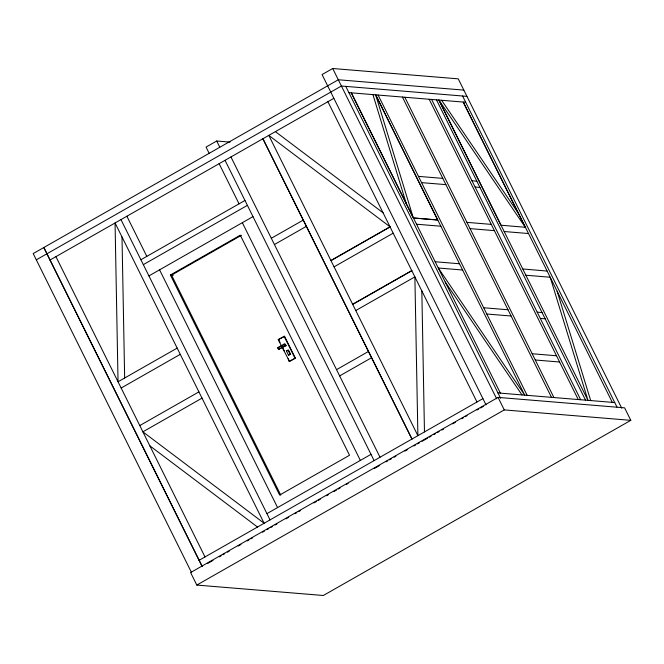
<?xml version="1.0" encoding="UTF-8"?>
<svg xmlns="http://www.w3.org/2000/svg" width="664" height="664" viewBox="0 0 664 664"><rect width="100%" height="100%" fill="white"/><g stroke="black" fill="none" stroke-linecap="round" stroke-linejoin="round"><path stroke-width="1" d="M621.761 408.244L458.251 78.85L332.714 68.508L322.065 74.567L486.04 404.891M230.076 142.113L216.705 141.009L206.056 147.076L209.168 153.334M36.304 259.832L341.404 86.021L466.95 96.371M50.016 260.022L333.834 98.338M140.901 259.748L244.966 200.462M143.333 264.646L247.398 205.359M148.919 275.909L252.984 216.622M170.391 275.004L240.293 235.189L349.53 455.255L279.627 495.07L170.391 275.004L173.312 275.245M241.455 235.28L171.553 275.103L280.797 495.17M271.319 238.276L303.249 220.091M274.431 244.535L306.361 226.341M177.172 348.094L118.043 381.775L115.063 222.971L264.123 523.257L142.885 431.824L202.014 398.143M330.938 260.512L390.067 226.831L268.796 135.39L417.897 435.684L414.875 276.88L355.746 310.561M330.946 260.595L390.075 226.914M121.147 388.033L180.276 354.344M334.05 266.853L393.179 233.172M278.216 339.619L284.541 336.299L295.38 358.128L289.496 361.482L278.216 339.619L284.541 336.299M139.78 425.566L198.91 391.884M352.642 304.303L411.771 270.621M352.684 304.394L411.813 270.704M277.643 347.795L284.267 344.018L285.288 344.101L286.101 345.745L278.457 349.43L277.643 347.795L284.092 344.782M278.457 349.43L285.08 345.662L286.101 345.745M286.4 350.949L288.541 350.102L290.608 354.269L288.466 355.107L286.4 350.949L286.981 350.99M288.466 355.107L290.608 354.269M289.056 361.448L295.38 358.128M336.54 369.657L368.47 351.463M339.644 375.915L371.574 357.722M266.936 513.637L371.002 454.35M199.084 560.316L482.902 398.632M498.075 397.396L190.609 572.559L196.818 585.067L323.335 595.492L630.8 420.337L624.592 407.829L498.075 397.396L504.283 409.912L630.8 420.337M207.6 563.487L213.003 560.408M219.311 556.814L221.112 555.793M222.913 554.764L224.714 553.734M227.42 552.199L229.221 551.17M238.235 546.04L240.932 544.497M247.24 540.903L249.041 539.882M250.843 538.853L252.644 537.823M262.554 532.179L264.363 531.15M267.061 529.615L268.862 528.586M270.663 527.556L272.472 526.535M275.17 524.992L276.971 523.971M285.985 518.833L288.691 517.298M294.99 513.704L296.8 512.674M298.601 511.645L300.402 510.624M313.914 502.922L316.62 501.386M318.421 500.357L320.222 499.328M326.53 495.734L328.331 494.713M333.735 491.634L336.44 490.09M338.242 489.061L340.043 488.04M346.351 484.446L348.152 483.417M374.28 468.535L379.683 465.456M385.991 461.862L387.793 460.833M389.602 459.812L391.403 458.782M394.101 457.239L395.902 456.218M404.916 451.08L407.621 449.545M413.929 445.951L415.73 444.921M417.531 443.892L419.333 442.871M422.038 441.328L427.442 438.248M429.243 437.227L431.044 436.198M433.75 434.654L435.551 433.634M437.352 432.604L439.153 431.575M441.859 430.04L443.66 429.01M452.665 423.881L455.371 422.337M461.679 418.743L463.48 417.722M465.281 416.693L467.082 415.664M476.993 410.02L478.794 408.991M480.603 407.97L483.301 406.426M196.818 585.067L504.283 409.912M463.837 90.113L338.3 79.763L33.2 253.573L191.581 572.634M348.89 92.636L465.671 102.264M418.461 176.375L442.788 178.384M471.979 180.791L476.852 181.189M421.565 182.633L445.893 184.633M475.092 187.04L479.956 187.447M413.431 217.958L437.767 219.967M466.958 222.374L491.285 224.382M413.348 218.008L437.684 220.008L375.666 94.844L413.348 218.008L351.322 92.844L500.39 393.129M525.39 227.271L500.938 225.229L438.912 100.056L525.265 227.237L463.24 102.065L612.308 402.359M416.544 224.216L440.871 226.225M470.062 228.632L494.398 230.632M504.167 231.52L528.502 233.529M435.177 261.757L459.505 263.757M522.759 268.97L547.136 271.061M462.609 270.016L438.281 268.007L524.718 395.138L375.65 94.844M525.863 275.228L550.199 277.237L587.98 400.351L438.912 100.056M483.674 307.756L508.001 309.756M537.201 312.163L542.065 312.57M486.778 314.006L511.114 316.014M540.305 318.421L545.169 318.82M532.179 353.754L556.507 355.755M535.284 360.004L559.611 362.013M497.959 392.93L614.739 402.558M275.402 131.621L383.12 212.845M149.832 445.81L257.516 527.025M445.22 282.001L522.004 394.914M441.626 100.281L518.327 213.244M462.567 96.006L616.956 407.024M436.48 99.857L585.54 400.151M431.608 99.459L580.676 399.753M429.176 99.26L578.244 399.545M404.849 97.251L553.917 397.545M402.417 97.052L551.485 397.346M378.09 95.043L527.15 395.337M345.786 86.386L500.623 398.292M332.714 68.508L496.68 398.823M327.916 101.708L476.984 402.002M230.947 156.945L380.015 457.239M216.705 141.009L219.809 147.267M225.038 160.315L374.106 460.608M219.128 163.684L239.057 203.831M242.343 222.681L360.353 460.418M284.101 336.266L294.94 358.095M287.96 350.053L290.027 354.219M284.267 344.018L285.08 345.662M278.656 339.653L280.009 342.383M282.723 347.836L284.524 351.48M288.134 358.751L289.496 361.482M278.158 347.836L278.971 349.48M159.567 269.841L277.577 507.57M126.882 216.232L146.819 256.379M120.972 219.601L270.041 519.895M55.934 256.653L205.002 556.947M43.841 247.514L202.23 566.575L43.807 247.506M557.137 291.222L590.694 400.575M372.944 94.62L406.418 204.014M421.823 290.865L424.47 431.915M122.002 236.957L124.658 378.007M411.979 439.053L262.911 138.759L411.946 439.053"/></g></svg>
